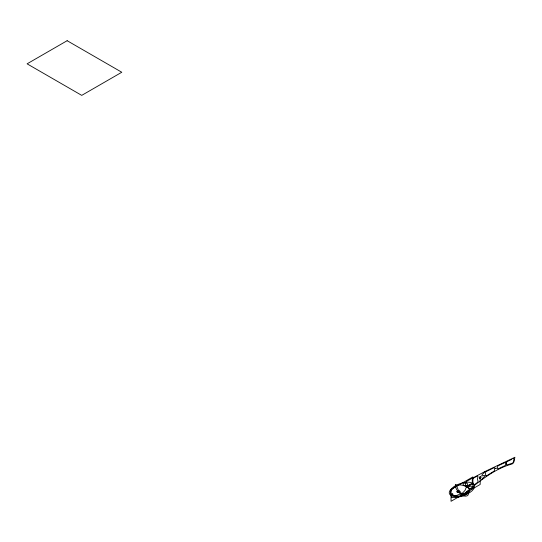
<?xml version="1.0" encoding="UTF-8"?>
<svg xmlns="http://www.w3.org/2000/svg" width="542" height="542" viewBox="0 0 542 542"><rect width="100%" height="100%" fill="white"/><g stroke="black" fill="none" stroke-linecap="round" stroke-linejoin="round"><path stroke-width="0.81" d="M451.29 495.103L452.597 493.457L453.214 495.612L455.524 495.91L461.967 493.301A7.676 4.431 -60 0 0 463.064 492.543L465.083 490.28L466.14 487.529L469.799 485.415L469.799 484.575M481.818 479.636L482.604 478.247A3.103 1.795 -60 0 1 483.274 477.746A3.177 1.836 -60 0 0 483.81 477.367L484.704 476.059A0.82 0.474 -60 0 0 484.704 475.68L483.945 475.375A3.103 1.795 -60 0 0 483.274 475.646A3.177 1.836 -60 0 1 482.739 475.883L481.838 475.612A0.82 0.474 -60 0 1 481.838 475.226L482.604 474.047A3.103 1.795 -60 0 1 483.274 473.539A3.177 1.836 -60 0 0 483.81 473.159L484.731 471.648L514.9 457.265L514.101 461.256A2.575 1.484 -60 0 1 511.817 464.06C495.185 468.694 481.377 479.778 468.152 490.456M455.456 485.09L455.544 484.704M451.439 495.171L452.13 494.771L452.13 495.612C447.502 498.999 461.174 497.515 461.601 495.192L461.601 494.351L462.333 493.931M457.136 491.987L458.959 490.937M457.685 492.305L459.508 491.248M484.731 471.648L467.204 480.971A2.575 1.484 -60 0 0 465.612 485.029A5.921 3.421 -60 0 1 466.14 486.689L472.509 483.003C467.583 481.113 462.062 482.685 457.421 484.683A25.596 14.776 0 0 0 453.532 486.94C440.754 496.689 459.989 499.446 466.425 494.385A25.596 14.776 0 0 0 470.327 492.143C472.997 490.51 476.743 486.066 473.241 483.43L470.158 485.205L469.433 484.785M456.981 485.693C460.239 482.8 473.938 488.613 468.593 492.393A23.191 13.387 0 0 1 465.903 493.857C460.117 498.416 442.916 495.977 454.447 487.238A23.191 13.387 0 0 1 456.981 485.693A4.512 2.608 60 0 0 456.865 486.574L458.214 489.914L462.333 494.351M511.838 459.359L507.447 461.418A1.287 0.745 -60 0 0 506.465 462.861L506.303 464.06A1.287 0.745 -60 0 0 507.034 464.84L511.973 463.363A1.802 1.043 -60 0 0 513.572 461.405L513.931 459.596A1.287 0.745 -60 0 0 513.132 458.742M455.632 484.629L456.811 485.28M467.123 491.235L468.281 491.919L468.471 492.61M455.639 485.442L456.14 485.734L456.14 486.574L455.429 486.16L455.619 487.231L456.682 489.704L460.26 493.809A12.723 7.344 60 0 0 463.092 495.551C464.961 496.635 468.369 496.418 468.505 493.708L467.793 493.301L467.793 492.461L468.295 492.746M480.178 477.529L480.178 484.467L451.039 501.296L451.039 489.514L472.895 476.899L472.895 488.674M472.888 483.322A2.575 1.484 -60 0 0 475.022 484.263L477.265 482.543A1.287 0.745 -60 0 0 477.888 480.571A3.862 2.229 -60 0 1 477.8 477.353A1.287 0.745 -60 0 0 477.048 476.215L474.094 477.787A2.575 1.484 -60 0 0 472.428 479.812A2.575 1.484 -60 0 0 472.482 481.96A3.36 1.938 -60 0 1 472.909 483.2M468.159 490.476A30.962 17.879 -60 0 1 462.333 494.738L462.333 493.505C463.762 494.487 467.041 494.954 467.062 492.461A4.512 2.608 60 0 0 466.947 491.404M495.659 468.559C496.811 469.216 496.066 466.831 495.659 468.559M505.903 463.268L505.774 464.264A1.287 0.745 -60 0 1 504.744 465.727L498.281 468.769A1.287 0.745 -60 0 1 497.441 467.956A2.06 1.192 -60 0 0 497.468 467.36A1.287 0.745 -60 0 1 498.457 465.632L505.09 462.516A1.287 0.745 -60 0 1 505.903 463.268M486.574 475.849L486.533 475.883A1.287 0.745 -60 0 1 485.564 475.144A3.862 2.229 -60 0 0 485.476 473.39A1.287 0.745 -60 0 1 486.398 471.452L493.83 467.834A1.287 0.745 -60 0 1 494.622 468.715A2.06 1.192 -60 0 0 494.595 469.548A1.287 0.745 -60 0 1 493.715 471.323L486.621 475.822M67.147 40.704L27.1 63.827L81.734 95.372L121.781 72.249L67.147 40.704M458.417 490.618L456.594 491.669L458.234 492.617L460.056 491.567L458.417 490.618M480.415 478.41A1.287 0.745 -60 0 0 480.822 476.411A1.287 0.745 -60 0 0 479.297 477.766A1.287 0.745 -60 0 0 480.415 478.41M464.264 485.524A2.317 1.341 0 0 0 467.746 484.365A2.317 1.341 0 0 0 464.264 483.207A2.317 1.341 0 0 0 464.264 485.524M469.731 488.674A2.317 1.341 0 0 0 473.207 487.515A2.317 1.341 0 0 0 469.731 486.357A2.317 1.341 0 0 0 469.731 488.674"/></g></svg>
